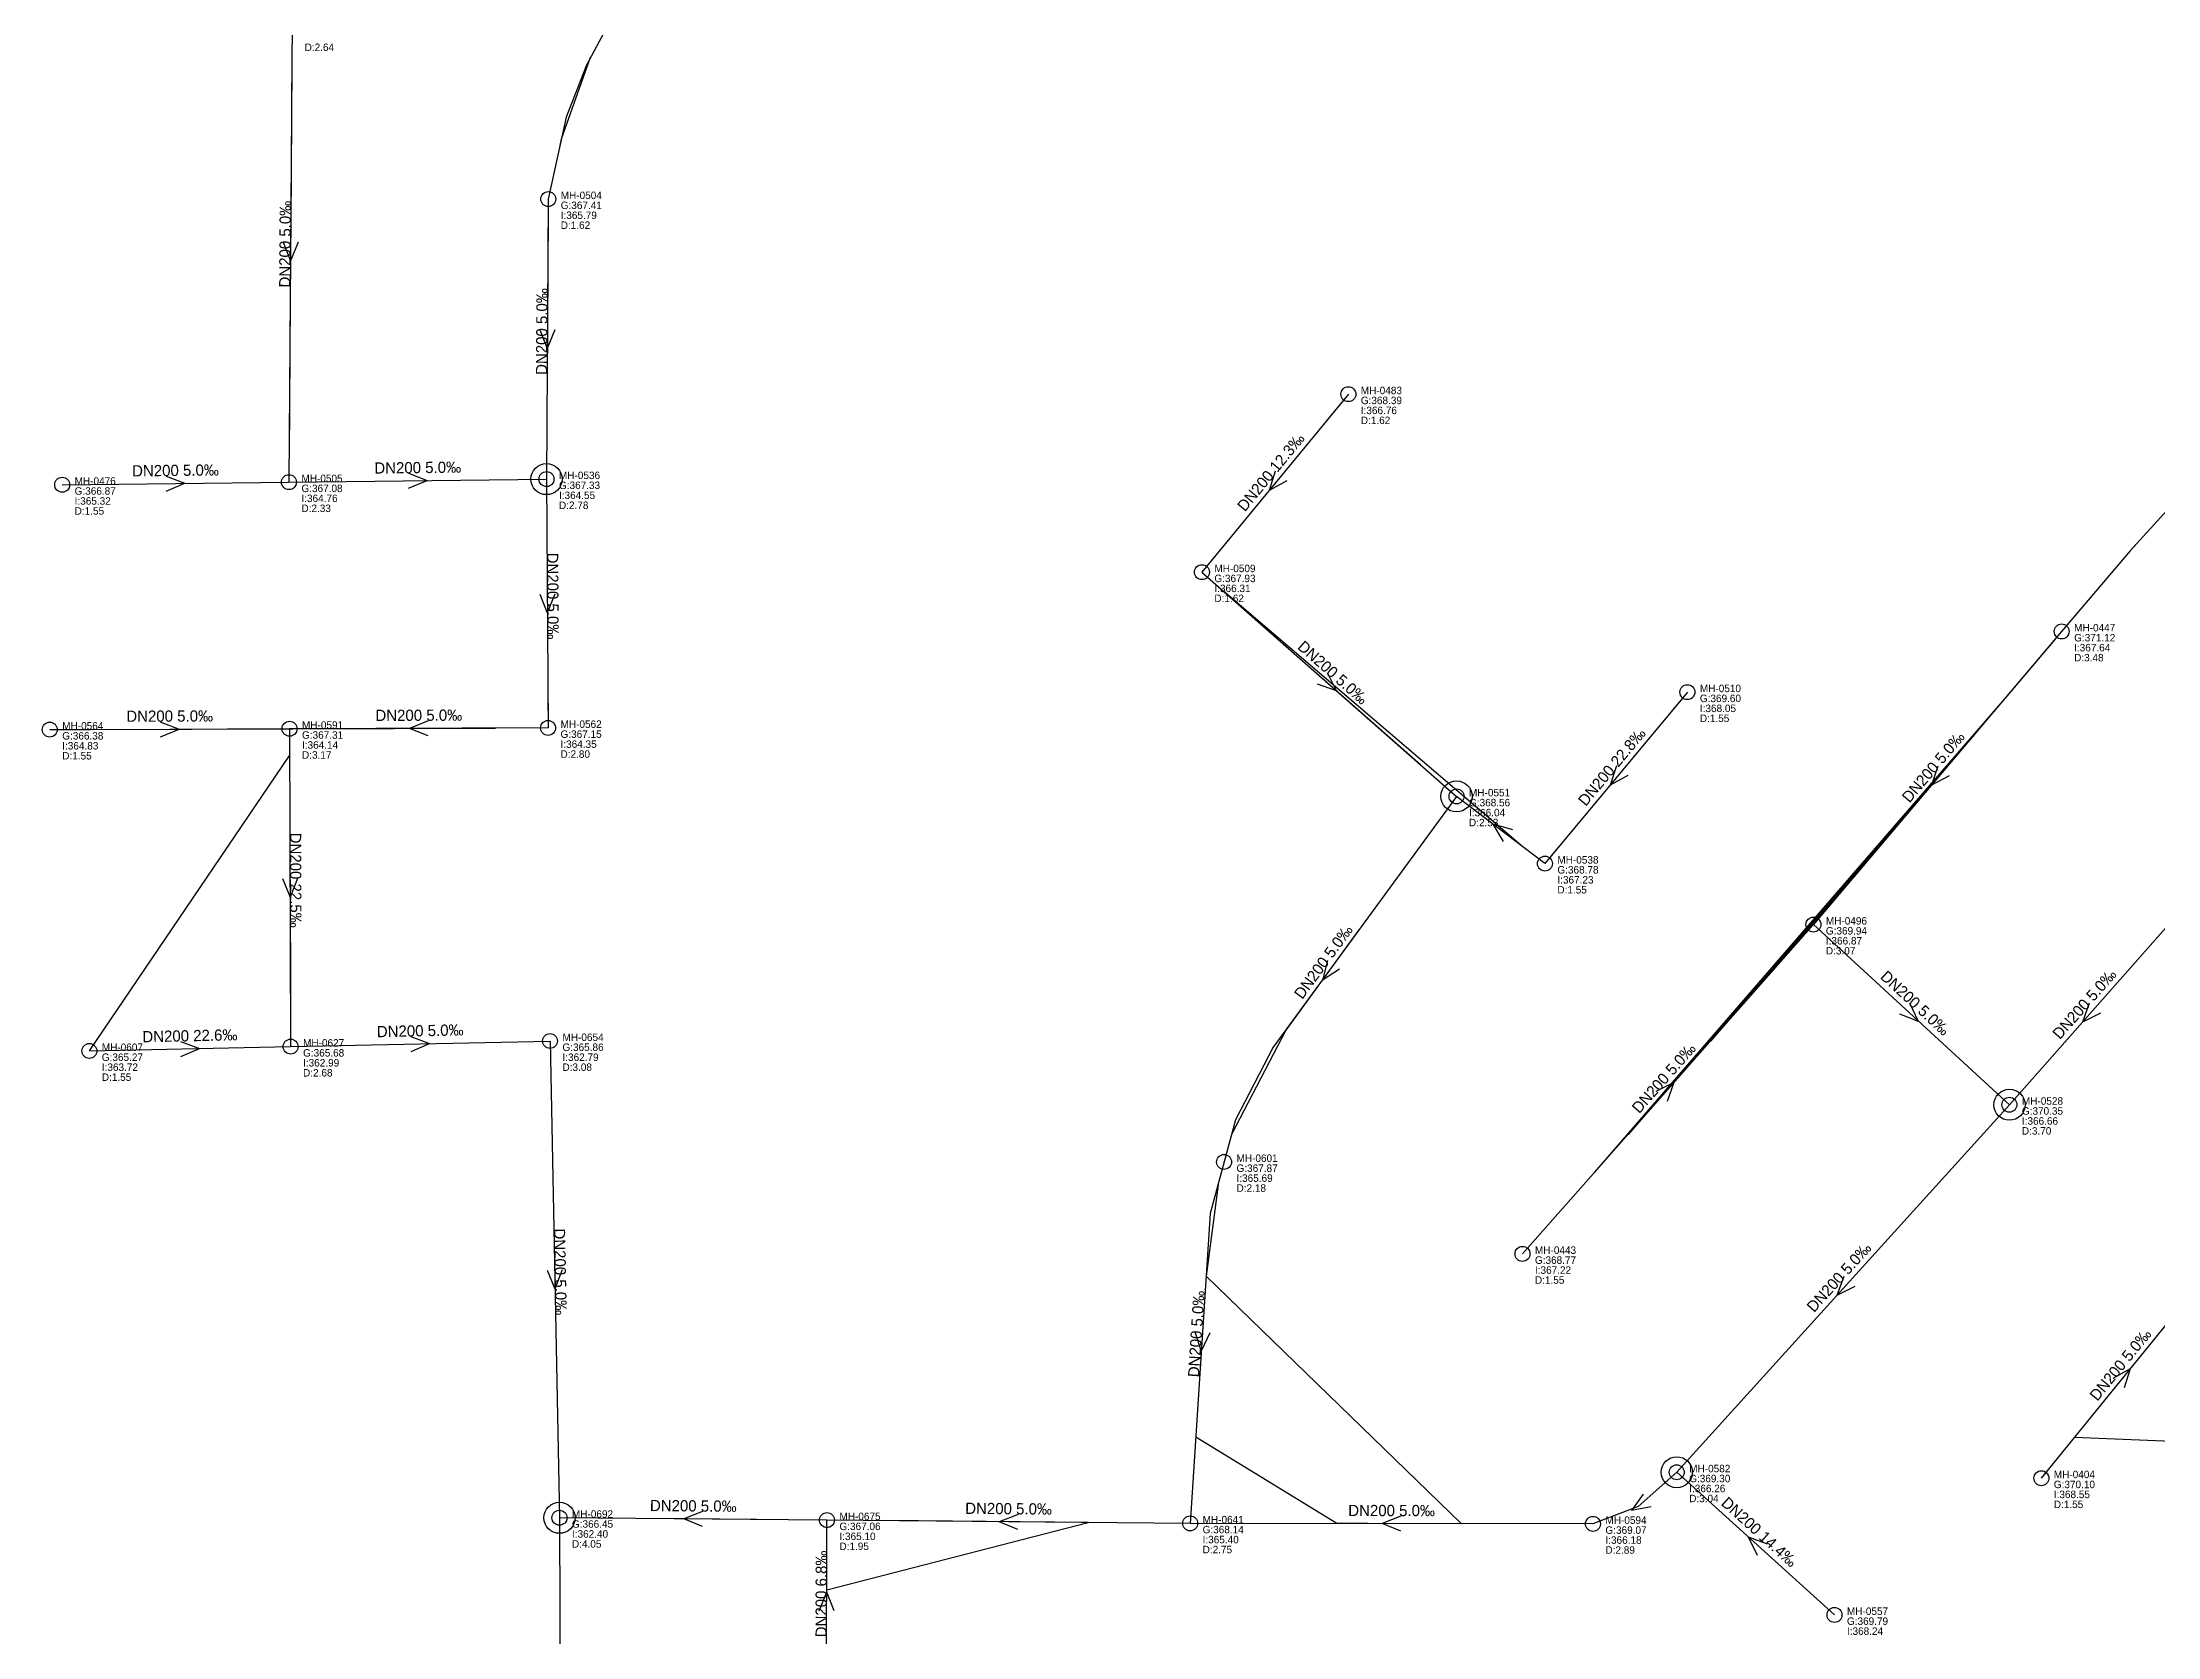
# Model space of a CAD drawing. Header units: metres. Extents: x 449913 to 451990, y 2566939 to 2570822.
# Drawn here: x 451260 to 451599.4, y 2569320.4 to 2569576.3 of the extents above; entities that cross this region are included whole.
import ezdxf
from ezdxf.enums import TextEntityAlignment as Align

# ---------------------------------------------------------------- set-up
doc = ezdxf.new("R2010")
doc.units = ezdxf.units.M
for name, color, linetype in [('SEW-DROP', 6, 'Continuous'), ('SEW-LABEL', 2, 'Continuous'), ('SEW-MH', 7, 'Continuous'), ('SEW-MH-LABEL', 8, 'Continuous'), ('SEW-PIPE-DN200', 3, 'Continuous'), ('SEW-RIDER', 8, 'Continuous')]:
    doc.layers.add(name, color=color, linetype=linetype)

msp = doc.modelspace()

# ---------------------------------------------------------------- linework, layer by layer
at = {"layer": 'SEW-DROP'}
for centre in [(451340.87, 2569506.21), (451486.88, 2569455.28), (451575.59, 2569405.78), (451522.21, 2569346.78), (451342.95, 2569339.48)]:
    msp.add_circle(centre, 2.5, dxfattribs=at)
at = {"layer": 'SEW-LABEL'}
for p, q in [((451298.62, 2569544.23), (451299.8, 2569541.22)), ((451301.02, 2569544.22), (451299.8, 2569541.22)), ((451339.82, 2569530.19), (451341, 2569527.19)), ((451342.22, 2569530.18), (451341, 2569527.19)), ((451279.84, 2569506.69), (451282.85, 2569505.53)), ((451279.87, 2569504.29), (451282.85, 2569505.53)), ((451318.7, 2569507.15), (451321.71, 2569505.98)), ((451318.72, 2569504.75), (451321.71, 2569505.98)), ((451457.8, 2569507.48), (451456.82, 2569504.4)), ((451459.66, 2569505.95), (451456.82, 2569504.4)), ((451339.78, 2569487.73), (451341, 2569484.74)), ((451342.18, 2569487.74), (451341, 2569484.74)), ((451466.12, 2569475.17), (451467.58, 2569472.28)), ((451464.54, 2569473.37), (451467.58, 2569472.28)), ((451278.9, 2569467.26), (451281.91, 2569466.07)), ((451278.91, 2569464.86), (451281.91, 2569466.07)), ((451321.88, 2569467.4), (451318.88, 2569466.19)), ((451321.88, 2569465), (451318.88, 2569466.19)), ((451512.53, 2569460.17), (451511.53, 2569457.09)), ((451514.37, 2569458.63), (451511.53, 2569457.09)), ((451564.11, 2569460.15), (451563.08, 2569457.08)), ((451565.94, 2569458.6), (451563.08, 2569457.08)), ((451494.44, 2569448.02), (451492.78, 2569450.8)), ((451495.89, 2569449.93), (451492.78, 2569450.8)), ((451298.52, 2569442.12), (451299.73, 2569439.12)), ((451300.92, 2569442.12), (451299.73, 2569439.12)), ((451466.16, 2569428.93), (451465.36, 2569425.8)), ((451468.1, 2569427.52), (451465.36, 2569425.8)), ((451557.95, 2569420.37), (451560.97, 2569419.22)), ((451559.57, 2569422.14), (451560.97, 2569419.22)), ((451588.39, 2569422.08), (451587.3, 2569419.04)), ((451590.19, 2569420.49), (451587.3, 2569419.04)), ((451319.09, 2569416.73), (451322.12, 2569415.59)), ((451282.14, 2569415.93), (451285.17, 2569414.79)), ((451282.19, 2569413.53), (451285.17, 2569414.79)), ((451319.15, 2569414.33), (451322.12, 2569415.59)), ((451518.91, 2569407.94), (451521.79, 2569409.39)), ((451520.71, 2569406.35), (451521.79, 2569409.39)), ((451340.96, 2569379.22), (451342.22, 2569376.24)), ((451343.36, 2569379.27), (451342.22, 2569376.24)), ((451549.02, 2569378.2), (451547.89, 2569375.17)), ((451550.8, 2569376.59), (451547.89, 2569375.17)), ((451444.91, 2569369.3), (451445.92, 2569366.23)), ((451447.31, 2569369.15), (451445.92, 2569366.23)), ((451592.21, 2569361.88), (451595.04, 2569363.45)), ((451594.07, 2569360.37), (451595.04, 2569363.45)), ((451516.82, 2569343.28), (451514.95, 2569340.65)), ((451365.92, 2569340.48), (451362.91, 2569339.3)), ((451365.9, 2569338.08), (451362.91, 2569339.3)), ((451416.52, 2569340.02), (451413.5, 2569338.85)), ((451416.49, 2569337.62), (451413.5, 2569338.85)), ((451477.96, 2569339.74), (451474.96, 2569338.54)), ((451518.12, 2569341.26), (451514.95, 2569340.65)), ((451477.96, 2569337.34), (451474.96, 2569338.54)), ((451535.17, 2569333.44), (451533.75, 2569336.34)), ((451536.78, 2569335.22), (451533.75, 2569336.34)), ((451384.64, 2569324.55), (451385.84, 2569327.55)), ((451387.04, 2569324.54), (451385.84, 2569327.55))]:
    msp.add_line(p, q, dxfattribs=at)
at = {"layer": 'SEW-MH'}
for centre in [(451341.15, 2569551.16), (451469.52, 2569519.84), (451263.16, 2569505.3), (451299.55, 2569505.72), (451340.87, 2569506.21), (451446.03, 2569491.27), (451583.97, 2569481.75), (451523.92, 2569472.01), (451261.17, 2569466), (451299.64, 2569466.13), (451341.12, 2569466.27), (451486.88, 2569455.28), (451501.06, 2569444.49), (451544.14, 2569434.7), (451341.43, 2569416.01), (451267.52, 2569414.41), (451299.81, 2569415.11), (451575.59, 2569405.78), (451449.58, 2569396.6), (451497.46, 2569381.84), (451522.21, 2569346.78), (451580.71, 2569345.83), (451342.95, 2569339.48), (451385.87, 2569339.1), (451444.14, 2569338.58), (451508.77, 2569338.5), (451547.52, 2569323.88)]:
    msp.add_circle(centre, 1.2, dxfattribs=at)
at = {"layer": 'SEW-PIPE-DN200'}
for points in [[(451385.87, 2569621.2), (451373.43, 2569606.78), (451354.03, 2569584.28), (451351.24, 2569580.05), (451347.26, 2569572.67), (451344, 2569564.3), (451341.15, 2569551.16), (451341.15, 2569551.16)], [(451300.06, 2569579.73), (451299.55, 2569505.72)], [(451341.15, 2569551.16), (451340.87, 2569506.21)], [(451630.62, 2569533.93), (451594.94, 2569494.71), (451583.97, 2569481.75)], [(451469.52, 2569519.84), (451446.03, 2569491.27), (451446.03, 2569491.27)], [(451263.16, 2569505.3), (451299.55, 2569505.72)], [(451299.55, 2569505.72), (451340.87, 2569506.21)], [(451340.87, 2569506.21), (451341.12, 2569466.27)], [(451446.03, 2569491.27), (451486.88, 2569455.28)], [(451583.97, 2569481.75), (451544.14, 2569434.7)], [(451523.92, 2569472.01), (451501.06, 2569444.49), (451501.06, 2569444.49)], [(451261.17, 2569466), (451299.64, 2569466.13)], [(451341.12, 2569466.27), (451299.64, 2569466.13)], [(451299.64, 2569466.13), (451299.81, 2569415.11)], [(451486.88, 2569455.28), (451457.48, 2569415.01), (451451.42, 2569403.38), (451449.58, 2569396.6)], [(451501.06, 2569444.49), (451486.88, 2569455.28)], [(451497.46, 2569381.84), (451544.14, 2569434.7)], [(451544.14, 2569434.7), (451575.59, 2569405.78)], [(451601, 2569434.55), (451575.59, 2569405.78)], [(451267.52, 2569414.41), (451299.81, 2569415.11)], [(451299.81, 2569415.11), (451341.43, 2569416.01)], [(451341.43, 2569416.01), (451342.95, 2569339.48)], [(451575.59, 2569405.78), (451522.21, 2569346.78)], [(451449.58, 2569396.6), (451447.34, 2569388.3), (451444.14, 2569338.58)], [(451580.71, 2569345.83), (451607.46, 2569378.74)], [(451522.21, 2569346.78), (451516.02, 2569341.29), (451508.77, 2569338.5)], [(451547.52, 2569323.88), (451522.21, 2569346.78)], [(451385.87, 2569339.1), (451342.95, 2569339.48)], [(451342.95, 2569339.48), (451343.29, 2569247.55)], [(451385.81, 2569313), (451385.87, 2569339.1)], [(451444.14, 2569338.58), (451385.87, 2569339.1)], [(451508.77, 2569338.5), (451444.14, 2569338.58)]]:
    msp.add_lwpolyline(points, dxfattribs=at)
at = {"layer": 'SEW-RIDER'}
for points in [[(451300.03, 2569574.92), (451299.89, 2569554.88), (451299.75, 2569534.92)], [(451347.9, 2569573.86), (451343.24, 2569560.79), (451343.02, 2569559.78)], [(451341.14, 2569548.82), (451340.97, 2569521.9)], [(451299.75, 2569534.88), (451299.58, 2569509.88)], [(451469.52, 2569519.84), (451465.95, 2569515.49)], [(451469.52, 2569519.84), (451469.52, 2569519.84), (451469.52, 2569519.84)], [(451595.85, 2569495.71), (451594.94, 2569494.71)], [(451497.59, 2569447.13), (451449.48, 2569488.23), (451451.02, 2569486.87)], [(451582.89, 2569480.48), (451575.16, 2569471.34), (451509.04, 2569394.95)], [(451465.24, 2569474.35), (451481.1, 2569460.38)], [(451341.08, 2569471.75), (451341.12, 2569466.3)], [(451523.92, 2569472.01), (451523.92, 2569472.01)], [(451261.17, 2569466), (451267.66, 2569466.03), (451332.66, 2569466.24)], [(451289.66, 2569466.1), (451309.66, 2569466.16)], [(451569.97, 2569465.21), (451514.4, 2569401.02), (451523.61, 2569411.45)], [(451267.52, 2569414.41), (451267.52, 2569414.41), (451299.66, 2569461.9)], [(451557.05, 2569449.95), (451527.63, 2569416.01), (451538.17, 2569427.94)], [(451299.72, 2569441.9), (451299.79, 2569421.88)], [(451471.23, 2569433.84), (451459.47, 2569417.74), (451450.78, 2569401.01)], [(451267.52, 2569414.41), (451267.52, 2569414.41), (451267.52, 2569414.41)], [(451448.7, 2569393.36), (451446.69, 2569378.27), (451487.67, 2569338.53)], [(451497.46, 2569381.84), (451497.46, 2569381.84), (451497.96, 2569382.4)], [(451472.67, 2569338.54), (451467.67, 2569338.55), (451445.03, 2569352.41)], [(451586.04, 2569352.39), (451640.72, 2569350.15), (451640.72, 2569350.15)], [(451374.58, 2569339.2), (451374.08, 2569339.2), (451358.08, 2569339.35)], [(451385.84, 2569327.89), (451427.75, 2569338.72), (451395.08, 2569339.02)]]:
    msp.add_lwpolyline(points, dxfattribs=at)

# ---------------------------------------------------------------- texts
at = {"layer": 'SEW-LABEL'}
for s, rotation, p in [('DN200 5.0‰', 89.6044, (451299.81, 2569543.92)), ('DN200 5.0‰', 89.6377, (451341.01, 2569529.89)), ('DN200 12.3‰', 50.5722, (451457.78, 2569506.76)), ('DN200 5.0‰', 0.6722, (451281.35, 2569506.71)), ('DN200 5.0‰', 0.6721, (451320.21, 2569507.16)), ('DN200 5.0‰', -89.6443, (451340.99, 2569487.44)), ('DN200 5.0‰', -41.3748, (451466.45, 2569474.48)), ('DN200 5.0‰', 0.1889, (451280.41, 2569467.27)), ('DN200 5.0‰', 0.1885, (451320.38, 2569467.4)), ('DN200 22.8‰', 50.281, (451512.49, 2569459.45)), ('DN200 5.0‰', 49.7501, (451564.05, 2569459.43)), ('DN200 22.5‰', -89.8112, (451299.73, 2569441.82)), ('DN200 5.0‰', 53.8723, (451466.24, 2569428.21)), ('DN200 5.0‰', -42.596, (451559.86, 2569421.44)), ('DN200 5.0‰', 48.552, (451588.29, 2569421.36)), ('DN200 22.6‰', 1.2374, (451283.67, 2569415.96)), ('DN200 5.0‰', 1.2372, (451320.62, 2569416.76)), ('DN200 5.0‰', 48.5594, (451520.8, 2569409.47)), ('DN200 5.0‰', -88.8608, (451342.19, 2569378.94)), ('DN200 5.0‰', 47.8602, (451548.9, 2569377.48)), ('DN200 5.0‰', 86.3274, (451446.02, 2569368.93)), ('DN200 5.0‰', 50.8971, (451594.09, 2569363.49)), ('DN200 5.0‰', 359.4879, (451364.41, 2569340.49)), ('DN200 14.4‰', 317.8596, (451534.86, 2569336.53)), ('DN200 5.0‰', 359.488, (451415, 2569340.04)), ('DN200 5.0‰', 359.9313, (451476.46, 2569339.74)), ('DN200 6.8‰', 89.8876, (451385.84, 2569327.25))]:
    msp.add_text(s, height=1.8, rotation=rotation, dxfattribs=at).set_placement(p, align=Align.CENTER)
at = {"layer": 'SEW-MH-LABEL'}
for s, p in [('D:2.64', (451302.06, 2569574.93)), ('MH-0504', (451343.15, 2569551.16)), ('G:367.41', (451343.15, 2569549.56)), ('I:365.79', (451343.15, 2569547.96)), ('D:1.62', (451343.15, 2569546.36)), ('G:368.39', (451471.52, 2569518.24)), ('MH-0483', (451471.52, 2569519.84)), ('D:1.62', (451471.52, 2569515.04)), ('I:366.76', (451471.52, 2569516.64)), ('G:366.87', (451265.16, 2569503.7)), ('MH-0476', (451265.16, 2569505.3)), ('G:367.08', (451301.55, 2569504.12)), ('MH-0505', (451301.55, 2569505.72)), ('G:367.33', (451342.87, 2569504.61)), ('MH-0536', (451342.87, 2569506.21)), ('D:1.55', (451265.16, 2569500.5)), ('I:365.32', (451265.16, 2569502.1)), ('D:2.33', (451301.55, 2569500.92)), ('I:364.76', (451301.55, 2569502.52)), ('D:2.78', (451342.87, 2569501.41)), ('I:364.55', (451342.87, 2569503.01)), ('MH-0509', (451448.03, 2569491.27)), ('G:367.93', (451448.03, 2569489.67)), ('I:366.31', (451448.03, 2569488.07)), ('D:1.62', (451448.03, 2569486.47)), ('G:371.12', (451585.97, 2569480.15)), ('MH-0447', (451585.97, 2569481.75)), ('D:3.48', (451585.97, 2569476.95)), ('I:367.64', (451585.97, 2569478.55)), ('G:369.60', (451525.92, 2569470.41)), ('MH-0510', (451525.92, 2569472.01)), ('D:1.55', (451525.92, 2569467.21)), ('I:368.05', (451525.92, 2569468.81)), ('G:366.38', (451263.17, 2569464.4)), ('MH-0564', (451263.17, 2569466)), ('G:367.31', (451301.64, 2569464.53)), ('MH-0591', (451301.64, 2569466.13)), ('I:364.14', (451301.64, 2569462.93)), ('G:367.15', (451343.12, 2569464.67)), ('MH-0562', (451343.12, 2569466.27)), ('I:364.35', (451343.12, 2569463.07)), ('D:1.55', (451263.17, 2569461.2)), ('I:364.83', (451263.17, 2569462.8)), ('D:3.17', (451301.64, 2569461.33)), ('D:2.80', (451343.12, 2569461.47)), ('G:368.56', (451488.88, 2569453.68)), ('MH-0551', (451488.88, 2569455.28)), ('D:2.53', (451488.88, 2569450.48)), ('I:366.04', (451488.88, 2569452.08)), ('G:368.78', (451503.06, 2569442.89)), ('MH-0538', (451503.06, 2569444.49)), ('D:1.55', (451503.06, 2569439.69)), ('I:367.23', (451503.06, 2569441.29)), ('G:369.94', (451546.14, 2569433.1)), ('MH-0496', (451546.14, 2569434.7)), ('D:3.07', (451546.14, 2569429.9)), ('I:366.87', (451546.14, 2569431.5)), ('MH-0654', (451343.43, 2569416.01)), ('G:365.27', (451269.52, 2569412.81)), ('MH-0607', (451269.52, 2569414.41)), ('G:365.68', (451301.81, 2569413.51)), ('MH-0627', (451301.81, 2569415.11)), ('G:365.86', (451343.43, 2569414.41)), ('I:362.79', (451343.43, 2569412.81)), ('D:1.55', (451269.52, 2569409.61)), ('I:363.72', (451269.52, 2569411.21)), ('D:2.68', (451301.81, 2569410.31)), ('I:362.99', (451301.81, 2569411.91)), ('D:3.08', (451343.43, 2569411.21)), ('MH-0528', (451577.59, 2569405.78)), ('G:370.35', (451577.59, 2569404.18)), ('I:366.66', (451577.59, 2569402.58)), ('D:3.70', (451577.59, 2569400.98)), ('MH-0601', (451451.58, 2569396.6)), ('G:367.87', (451451.58, 2569395)), ('D:2.18', (451451.58, 2569391.8)), ('I:365.69', (451451.58, 2569393.4)), ('MH-0443', (451499.46, 2569381.84)), ('G:368.77', (451499.46, 2569380.24)), ('I:367.22', (451499.46, 2569378.64)), ('D:1.55', (451499.46, 2569377.04)), ('G:369.30', (451524.21, 2569345.18)), ('MH-0582', (451524.21, 2569346.78)), ('G:370.10', (451582.71, 2569344.23)), ('MH-0404', (451582.71, 2569345.83)), ('D:3.04', (451524.21, 2569341.98)), ('I:366.26', (451524.21, 2569343.58)), ('D:1.55', (451582.71, 2569341.03)), ('I:368.55', (451582.71, 2569342.63)), ('G:366.45', (451344.95, 2569337.88)), ('MH-0692', (451344.95, 2569339.48)), ('G:367.06', (451387.87, 2569337.5)), ('MH-0675', (451387.87, 2569339.1)), ('MH-0641', (451446.14, 2569338.58)), ('MH-0594', (451510.77, 2569338.5)), ('D:4.05', (451344.95, 2569334.68)), ('I:362.40', (451344.95, 2569336.28)), ('D:1.95', (451387.87, 2569334.3)), ('I:365.10', (451387.87, 2569335.9)), ('G:368.14', (451446.14, 2569336.98)), ('I:365.40', (451446.14, 2569335.38)), ('G:369.07', (451510.77, 2569336.9)), ('I:366.18', (451510.77, 2569335.3)), ('D:2.75', (451446.14, 2569333.78)), ('D:2.89', (451510.77, 2569333.7)), ('MH-0557', (451549.52, 2569323.88)), ('G:369.79', (451549.52, 2569322.28)), ('I:368.24', (451549.52, 2569320.68))]:
    msp.add_text(s, height=1.2, dxfattribs=at).set_placement(p)

doc.saveas('drawing.dxf')
